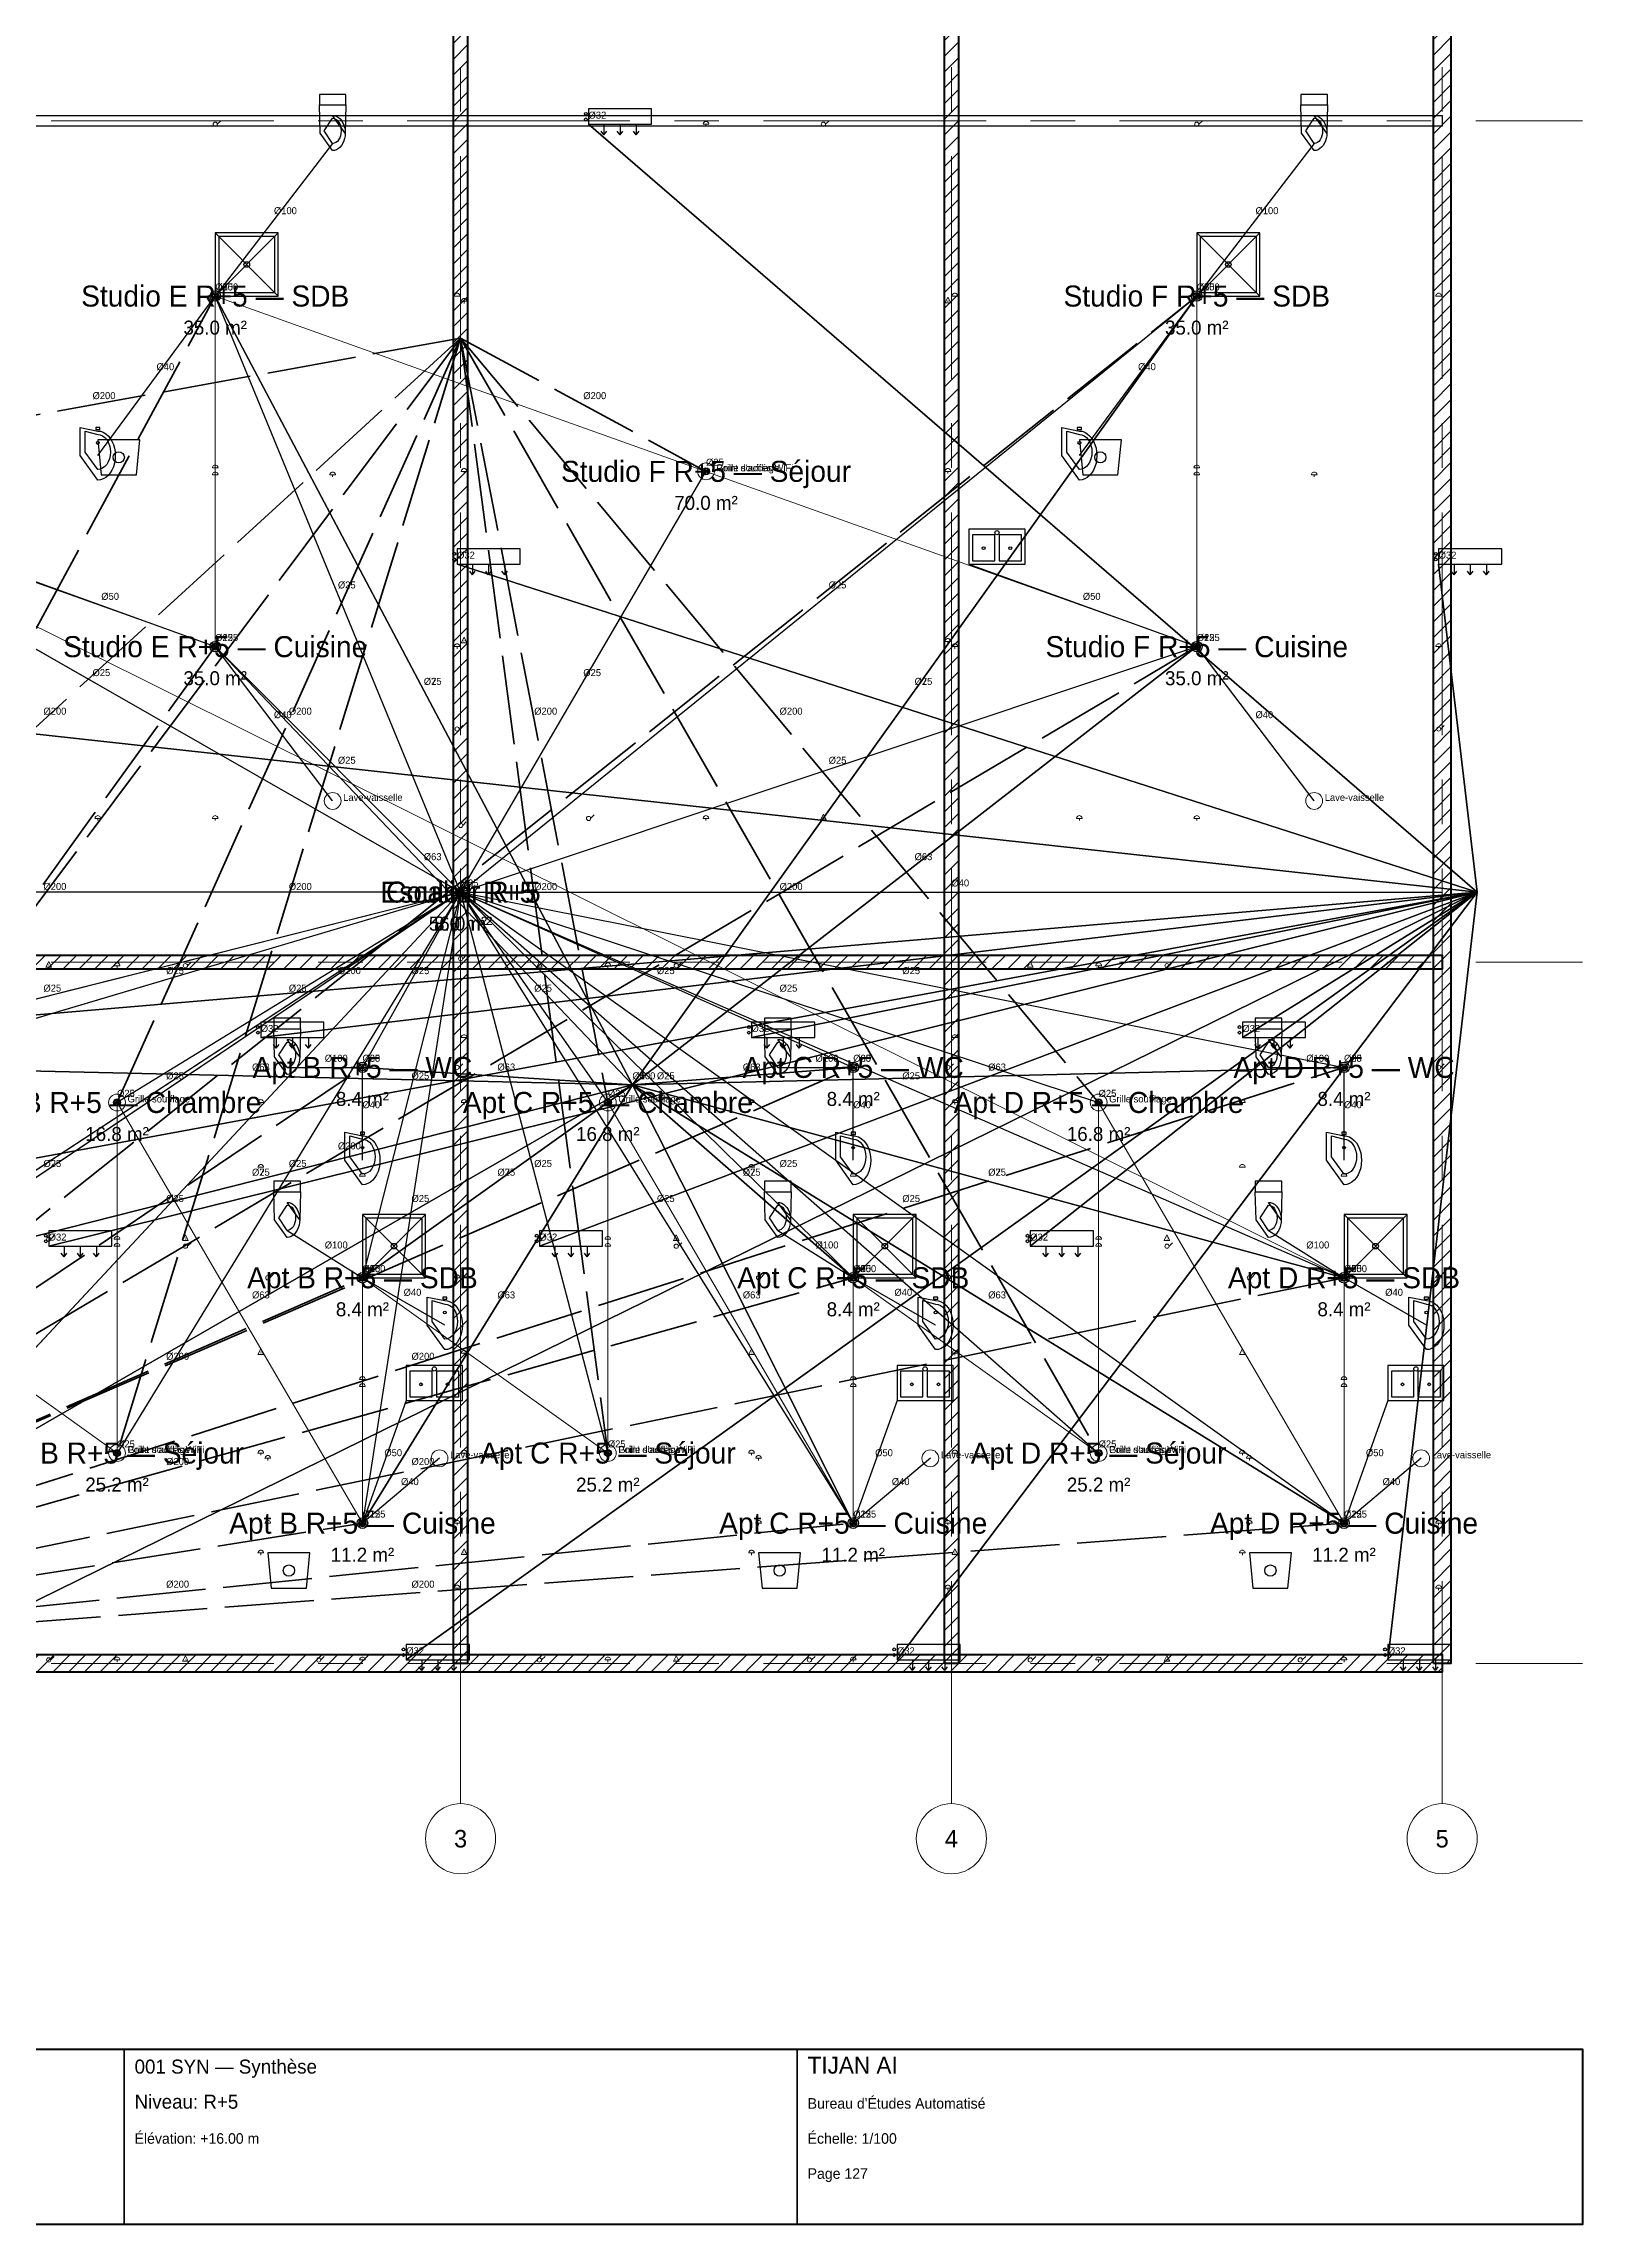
# Model space of a CAD drawing. Header units: metres. Extents: x -3 to 30, y -8 to 52.
# Drawn here: x 8.05 to 30, y -8 to 23.1 of the extents above; entities that cross this region are included whole.
import ezdxf
from ezdxf.enums import TextEntityAlignment as Align

# ---------------------------------------------------------------- set-up
doc = ezdxf.new("R2010")
doc.units = ezdxf.units.M
doc.linetypes.add('CENTER', pattern=[5.08, 3.175, -0.635, 0.635, -0.635])
doc.linetypes.add('DASHED', pattern=[1.524, 1.27, -0.254])
for name, color, linetype, lineweight in [('A-HATCH', 8, 'Continuous', 0), ('A-TEXT', 7, 'Continuous', 0), ('A-WALL', 7, 'Continuous', 50), ('A-WALL-INT', 8, 'Continuous', 25), ('E-LCCR', 4, 'Continuous', 13), ('E-LITE', 6, 'Continuous', 13), ('E-POWR', 6, 'Continuous', 18), ('F-DETECT', 1, 'Continuous', 13), ('F-SPKL', 1, 'Continuous', 25), ('G-CART', 7, 'Continuous', 35), ('M-DUCT', 2, 'DASHED', 18), ('M-EQUIP', 2, 'Continuous', 25), ('P-FIXT', 5, 'Continuous', 25), ('P-PIPE-EC', 1, 'Continuous', 18), ('P-PIPE-EF', 5, 'Continuous', 18), ('P-PIPE-EU', 3, 'Continuous', 18), ('S-GRID', 8, 'CENTER', 9)]:
    doc.layers.add(name, color=color, linetype=linetype, lineweight=lineweight)

# ---------------------------------------------------------------- blocks, each defined once
blk = doc.blocks.new('TJ_INTER')
at = {"layer": 'E-POWR'}
blk.add_line((0.03, 0), (0.08, 0.05), dxfattribs=at)
blk.add_circle((0, 0), 0.03, dxfattribs=at)
blk = doc.blocks.new('TJ_LUMINAIRE')
at = {"layer": 'E-LITE'}
for p, q in [((-0.035, -0.035), (0.035, 0.035)), ((-0.035, 0.035), (0.035, -0.035))]:
    blk.add_line(p, q, dxfattribs=at)
blk.add_circle((0, 0), 0.05, dxfattribs=at)
blk = doc.blocks.new('TJ_DF')
at = {"layer": 'F-DETECT'}
blk.add_circle((0, 0), 0.04, dxfattribs=at)
blk.add_text('DF', height=0.03, dxfattribs=at).set_placement((-0.02, -0.015))
blk = doc.blocks.new('TJ_SPK')
at = {"layer": 'F-SPKL'}
for p, q in [((-0.05, 0), (0.05, 0)), ((0, -0.05), (0, 0.05))]:
    blk.add_line(p, q, dxfattribs=at)
blk.add_circle((0, 0), 0.05, dxfattribs=at)
blk = doc.blocks.new('TJ_PRISE')
at = {"layer": 'E-POWR'}
for p, q in [((-0.04, 0), (0.04, 0)), ((0, 0), (0, -0.03))]:
    blk.add_line(p, q, dxfattribs=at)
blk.add_lwpolyline([(0.04, 0), (0.039, 0.01), (0.035, 0.02), (0.028, 0.028), (0.02, 0.035), (0.01, 0.039), (0, 0.04), (-0.01, 0.039), (-0.02, 0.035), (-0.028, 0.028), (-0.035, 0.02), (-0.039, 0.01), (-0.04, 0)], dxfattribs=at)
blk = doc.blocks.new('TJ_RJ45')
at = {"layer": 'E-LCCR'}
blk.add_lwpolyline([(0, 0.06), (-0.04, -0.02), (0.04, -0.02)], close=True, dxfattribs=at)
blk.add_text('D', height=0.03, dxfattribs=at).set_placement((-0.01, -0.01))
blk = doc.blocks.new('TJ_TV')
at = {"layer": 'E-LCCR'}
blk.add_lwpolyline([(0, 0.06), (-0.04, -0.02), (0.04, -0.02)], close=True, dxfattribs=at)
blk.add_text('TV', height=0.025, dxfattribs=at).set_placement((-0.015, -0.01))
blk = doc.blocks.new('TJ_SPLIT')
at = {"layer": 'M-EQUIP'}
for p, q in [((0.22, 0), (0.22, -0.15)), ((0.45, 0), (0.45, -0.15)), ((0.68, 0), (0.68, -0.15)), ((0.22, -0.15), (0.18, -0.1)), ((0.22, -0.15), (0.26, -0.1)), ((0.45, -0.15), (0.41, -0.1)), ((0.45, -0.15), (0.49, -0.1)), ((0.68, -0.15), (0.64, -0.1)), ((0.68, -0.15), (0.72, -0.1))]:
    blk.add_line(p, q, dxfattribs=at)
blk.add_lwpolyline([(0, 0), (0.9, 0), (0.9, 0.22), (0, 0.22)], close=True, dxfattribs=at)
for centre in [(-0.04, 0.15), (-0.04, 0.07)]:
    blk.add_circle(centre, 0.02, dxfattribs=at)
blk = doc.blocks.new('TJ_APPLIQUE')
at = {"layer": 'E-LITE'}
blk.add_line((-0.04, 0), (0.04, 0), dxfattribs=at)
blk.add_lwpolyline([(0.04, 0), (0.039, 0.01), (0.035, 0.02), (0.028, 0.028), (0.02, 0.035), (0.01, 0.039), (0, 0.04), (-0.01, 0.039), (-0.02, 0.035), (-0.028, 0.028), (-0.035, 0.02), (-0.039, 0.01), (-0.04, 0)], dxfattribs=at)
blk = doc.blocks.new('TJ_EVIER')
at = {"layer": 'P-FIXT'}
for points in [[(0, 0), (0.8, 0), (0.8, 0.5), (0, 0.5)], [(0.05, 0.05), (0.37, 0.05), (0.37, 0.42), (0.05, 0.42)], [(0.43, 0.05), (0.75, 0.05), (0.75, 0.42), (0.43, 0.42)]]:
    blk.add_lwpolyline(points, close=True, dxfattribs=at)
for centre, radius in [((0.4, 0.45), 0.03), ((0.21, 0.23), 0.02), ((0.59, 0.23), 0.02)]:
    blk.add_circle(centre, radius, dxfattribs=at)
blk = doc.blocks.new('TJ_HOTTE')
at = {"layer": 'M-EQUIP'}
blk.add_lwpolyline([(0.05, 0), (0.55, 0), (0.6, 0.5), (0, 0.5)], close=True, dxfattribs=at)
blk.add_circle((0.3, 0.25), 0.08, dxfattribs=at)
blk = doc.blocks.new('TJ_VMC')
at = {"layer": 'M-EQUIP'}
for p, q in [((-0.05, -0.05), (0.05, 0.05)), ((-0.05, 0.05), (0.05, -0.05))]:
    blk.add_line(p, q, dxfattribs=at)
blk.add_circle((0, 0), 0.075, dxfattribs=at)
blk = doc.blocks.new('TJ_DC')
at = {"layer": 'F-DETECT'}
blk.add_circle((0, 0), 0.04, dxfattribs=at)
blk.add_text('DC', height=0.03, dxfattribs=at).set_placement((-0.02, -0.015))
blk = doc.blocks.new('TJ_LAVABO')
at = {"layer": 'P-FIXT'}
for points in [[(-0.25, 0.4), (0, 0.35), (0.039, 0.346), (0.077, 0.333), (0.113, 0.312), (0.147, 0.283), (0.177, 0.247), (0.202, 0.206), (0.223, 0.159), (0.238, 0.108), (0.247, 0.055), (0.25, 0), (0.247, -0.055), (0.238, -0.108), (0.223, -0.159), (0.202, -0.206), (0.177, -0.247), (0.147, -0.283), (0.113, -0.312), (0.077, -0.333), (0.039, -0.346), (0, -0.35), (-0.25, 0), (-0.25, 0.4)], [(-0.18, 0.35), (0, 0.3), (0.035, 0.295), (0.069, 0.281), (0.1, 0.258), (0.127, 0.227), (0.15, 0.189), (0.166, 0.146), (0.177, 0.099), (0.18, 0.05), (0.177, 0.001), (0.166, -0.046), (0.15, -0.089), (0.127, -0.127), (0.1, -0.158), (0.069, -0.181), (0.035, -0.195), (0, -0.2), (-0.18, 0.05), (-0.18, 0.35)], [(-0.03, 0.37), (0.03, 0.37), (0.03, 0.4), (-0.03, 0.4)]]:
    blk.add_lwpolyline(points, close=True, dxfattribs=at)
blk.add_circle((0, 0.18), 0.02, dxfattribs=at)
blk = doc.blocks.new('TJ_DOUCHE')
at = {"layer": 'P-FIXT'}
for p, q in [((0, 0), (0.9, 0.9)), ((0.9, 0), (0, 0.9))]:
    blk.add_line(p, q, dxfattribs=at)
for points in [[(0, 0), (0.9, 0), (0.9, 0.9), (0, 0.9)], [(0.05, 0.05), (0.85, 0.05), (0.85, 0.85), (0.05, 0.85)]]:
    blk.add_lwpolyline(points, close=True, dxfattribs=at)
blk.add_circle((0.45, 0.45), 0.04, dxfattribs=at)
blk = doc.blocks.new('TJ_WC')
at = {"layer": 'P-FIXT'}
for points in [[(-0.19, 0.55), (0.19, 0.55), (0.19, 0.7), (-0.19, 0.7)], [(0, 0.4), (0.028, 0.397), (0.056, 0.388), (0.082, 0.373), (0.106, 0.352), (0.127, 0.327), (0.146, 0.297), (0.16, 0.263), (0.171, 0.227), (0.178, 0.189), (0.18, 0.15), (0.178, 0.111), (0.171, 0.073), (0.16, 0.037), (0.146, 0.003), (0.127, -0.027), (0.106, -0.052), (0.082, -0.073), (0.056, -0.088), (0.028, -0.097), (0, -0.1), (-0.18, 0.15), (-0.19, 0.55), (0.19, 0.55), (0.18, 0.15)], [(0, 0.36), (0.023, 0.357), (0.046, 0.346), (0.067, 0.33), (0.085, 0.307), (0.1, 0.28), (0.111, 0.249), (0.118, 0.215), (0.12, 0.18), (0.118, 0.145), (0.111, 0.111), (0.1, 0.08), (0.085, 0.053), (0.067, 0.03), (0.046, 0.014), (0.023, 0.003), (0, 0), (-0.12, 0.18)]]:
    blk.add_lwpolyline(points, close=True, dxfattribs=at)

msp = doc.modelspace()

# ---------------------------------------------------------------- hatches: boundary and pattern name
at = {"layer": 'A-HATCH'}
h = msp.add_hatch(dxfattribs=at)
h.set_pattern_fill('ANSI31', scale=0.05)
h.paths.add_polyline_path([(20.9, 0), (20.9, 50), (21.1, 50), (21.1, 0), (20.9, 0)])
h = msp.add_hatch(dxfattribs=at)
h.set_pattern_fill('ANSI31', scale=0.05)
h.paths.add_polyline_path([(27.875, 0), (27.875, 50), (28.125, 50), (28.125, 0), (27.875, 0)])
h = msp.add_hatch(dxfattribs=at)
h.set_pattern_fill('ANSI31', scale=0.05)
h.paths.add_polyline_path([(13.9, 0), (13.9, 46.5), (14.1, 46.5), (14.1, 0), (13.9, 0)])
h = msp.add_hatch(dxfattribs=at)
h.set_pattern_fill('ANSI31', scale=0.05)
h.paths.add_polyline_path([(0, 10.1), (28, 10.1), (28, 9.9), (0, 9.9), (0, 10.1)])
h = msp.add_hatch(dxfattribs=at)
h.set_pattern_fill('ANSI31', scale=0.05)
h.paths.add_polyline_path([(0, 0.125), (28, 0.125), (28, -0.125), (0, -0.125), (0, 0.125)])

# ---------------------------------------------------------------- linework, layer by layer
at = {"layer": 'A-TEXT'}
for centre in [(17.5, 17), (17.5, 17), (12.175, 12.3), (26.175, 12.3), (9.1, 8), (16.1, 8), (23.1, 8), (9.1, 3), (9.1, 3), (16.1, 3), (16.1, 3), (23.1, 3), (23.1, 3), (13.7, 2.925), (20.7, 2.925), (27.7, 2.925)]:
    msp.add_circle(centre, 0.12, dxfattribs=at)
at = {"layer": 'A-WALL'}
for points in [[(20.9, 0), (20.9, 50), (21.1, 50), (21.1, 0)], [(27.875, 0), (27.875, 50), (28.125, 50), (28.125, 0)], [(13.9, 0), (13.9, 46.5), (14.1, 46.5), (14.1, 0)], [(0, 10.1), (28, 10.1), (28, 9.9), (0, 9.9)], [(0, 0.125), (28, 0.125), (28, -0.125), (0, -0.125)]]:
    msp.add_lwpolyline(points, close=True, dxfattribs=at)
at = {"layer": 'A-WALL-INT'}
msp.add_lwpolyline([(0, 22.075), (28, 22.075), (28, 21.925), (0, 21.925)], close=True, dxfattribs=at)
at = {"layer": 'E-LCCR', "color": 4, "lineweight": 13}
for q in [(10.5, 19.5), (24.5, 19.5), (3.5, 17), (17.5, 17), (10.5, 14.5), (24.5, 14.5), (2.1, 3), (2.1, 8), (5.6, 2), (5.6, 5.5), (9.1, 3), (9.1, 8), (12.6, 2), (12.6, 5.5), (14, 11), (16.1, 3), (16.1, 8), (19.6, 2), (19.6, 5.5), (23.1, 3), (23.1, 8), (26.6, 2), (26.6, 5.5)]:
    msp.add_line((14, 11), q, dxfattribs=at)
at = {"layer": 'E-POWR', "color": 6, "lineweight": 18}
for q in [(10.5, 19.5), (24.5, 19.5), (3.5, 17), (17.5, 17), (10.5, 14.5), (24.5, 14.5), (2.1, 3), (2.1, 8), (5.6, 2), (5.6, 5.5), (5.6, 8.5), (9.1, 3), (9.1, 8), (12.6, 2), (12.6, 5.5), (12.6, 8.5), (14, 11), (16.1, 3), (16.1, 8), (19.6, 2), (19.6, 5.5), (19.6, 8.5), (23.1, 3), (23.1, 8), (26.6, 2), (26.6, 5.5), (26.6, 8.5)]:
    msp.add_line((14, 11), q, dxfattribs=at)
at = {"layer": 'F-DETECT', "color": 1, "lineweight": 13}
for p, q in [((10.5, 14.5), (10.5, 19.5)), ((10.5, 19.5), (17.5, 17)), ((24.5, 14.5), (24.5, 19.5)), ((26.6, 5.5), (3.5, 17)), ((3.5, 17), (10.5, 14.5)), ((17.5, 17), (24.5, 14.5)), ((14, 11), (2.1, 3)), ((14, 11), (14, 11)), ((9.1, 3), (9.1, 8)), ((9.1, 8), (12.6, 2)), ((16.1, 3), (16.1, 8)), ((16.1, 8), (19.6, 2)), ((23.1, 3), (23.1, 8)), ((23.1, 8), (26.6, 2)), ((5.6, 5.5), (9.1, 3)), ((12.6, 2), (12.6, 5.5)), ((12.6, 5.5), (16.1, 3)), ((19.6, 2), (19.6, 5.5)), ((19.6, 5.5), (23.1, 3)), ((26.6, 2), (26.6, 5.5))]:
    msp.add_line(p, q, dxfattribs=at)
at = {"layer": 'F-SPKL', "color": 1, "lineweight": 25}
for p, q in [((14, 11), (10.5, 19.5)), ((10.5, 19.5), (10.5, 19.5)), ((14, 11), (24.5, 19.5)), ((24.5, 19.5), (24.5, 19.5)), ((14, 11), (3.5, 17)), ((14, 11), (17.5, 17)), ((17.5, 17), (17.5, 17)), ((17.5, 17), (17.5, 17)), ((14, 11), (10.5, 14.5)), ((10.5, 14.5), (10.5, 14.5)), ((14, 11), (24.5, 14.5)), ((24.5, 14.5), (24.5, 14.5)), ((14, 11), (0, 11)), ((14, 11), (2.1, 3)), ((14, 11), (2.1, 8)), ((14, 11), (5.6, 2)), ((14, 11), (5.6, 5.5)), ((14, 11), (5.6, 8.5)), ((14, 11), (9.1, 3)), ((14, 11), (9.1, 8)), ((14, 11), (12.6, 2)), ((14, 11), (12.6, 5.5)), ((14, 11), (12.6, 8.5)), ((14, 11), (14, 11)), ((14, 11), (28, 11)), ((14, 11), (14, 11)), ((14, 11), (14, 11)), ((14, 11), (16.1, 3)), ((14, 11), (16.1, 8)), ((14, 11), (19.6, 2)), ((14, 11), (19.6, 5.5)), ((14, 11), (19.6, 8.5)), ((14, 11), (23.1, 3)), ((14, 11), (23.1, 8)), ((14, 11), (26.6, 2)), ((14, 11), (26.6, 5.5)), ((14, 11), (26.6, 8.5)), ((12.6, 8.5), (12.6, 8.5)), ((19.6, 8.5), (19.6, 8.5)), ((26.6, 8.5), (26.6, 8.5)), ((9.1, 8), (9.1, 8)), ((16.1, 8), (16.1, 8)), ((23.1, 8), (23.1, 8)), ((12.6, 5.5), (12.6, 5.5)), ((19.6, 5.5), (19.6, 5.5)), ((26.6, 5.5), (26.6, 5.5)), ((9.1, 3), (9.1, 3)), ((9.1, 3), (9.1, 3)), ((16.1, 3), (16.1, 3)), ((16.1, 3), (16.1, 3)), ((23.1, 3), (23.1, 3)), ((23.1, 3), (23.1, 3)), ((12.6, 2), (12.6, 2)), ((19.6, 2), (19.6, 2)), ((26.6, 2), (26.6, 2))]:
    msp.add_line(p, q, dxfattribs=at)
at = {"layer": 'G-CART'}
for p, q in [((9.2, -5.5), (9.2, -8)), ((18.8, -5.5), (18.8, -8))]:
    msp.add_line(p, q, dxfattribs=at)
at = {"layer": 'G-CART', "lineweight": 50}
msp.add_lwpolyline([(-2, -5.5), (30, -5.5), (30, -8), (-2, -8)], close=True, dxfattribs=at)
at = {"layer": 'M-DUCT', "color": 140, "lineweight": 35}
for p, q in [((0, 0), (10.5, 19.5)), ((0, 0), (24.5, 19.5)), ((10.5, 19.5), (10.5, 19.5)), ((24.5, 19.5), (24.5, 19.5)), ((0, 0), (10.5, 14.5)), ((0, 0), (24.5, 14.5)), ((10.5, 14.5), (10.5, 14.5)), ((24.5, 14.5), (24.5, 14.5)), ((0, 0), (12.6, 8.5)), ((0, 0), (19.6, 8.5)), ((0, 0), (26.6, 8.5)), ((12.6, 8.5), (12.6, 8.5)), ((19.6, 8.5), (19.6, 8.5)), ((26.6, 8.5), (26.6, 8.5)), ((0, 0), (12.6, 5.5)), ((0, 0), (19.6, 5.5)), ((0, 0), (26.6, 5.5)), ((12.6, 5.5), (12.6, 5.5)), ((19.6, 5.5), (19.6, 5.5)), ((26.6, 5.5), (26.6, 5.5)), ((0, 0), (12.6, 2)), ((0, 0), (19.6, 2)), ((0, 0), (26.6, 2)), ((12.6, 2), (12.6, 2)), ((19.6, 2), (19.6, 2)), ((26.6, 2), (26.6, 2))]:
    msp.add_line(p, q, dxfattribs=at)
at = {"layer": 'M-DUCT', "color": 30, "lineweight": 35}
for q in [(2.1, 3), (2.1, 8), (3.5, 17), (9.1, 3), (9.1, 8), (16.1, 3), (16.1, 8), (23.1, 3), (23.1, 8), (17.5, 17)]:
    msp.add_line((14, 18.9), q, dxfattribs=at)
at = {"layer": 'M-EQUIP', "color": 2, "lineweight": 25}
for p, q in [((28.5, 11), (15.825, 21.95)), ((15.825, 21.95), (28.5, 11)), ((28.5, 11), (13.95, 15.675)), ((13.95, 15.675), (28.5, 11)), ((28.5, 11), (27.95, 15.675)), ((27.95, 15.675), (28.5, 11)), ((28.5, 11), (6.95, 13.3625)), ((6.95, 13.3625), (28.5, 11)), ((28.5, 11), (1.125, 5.95)), ((1.125, 5.95), (28.5, 11)), ((28.5, 11), (4.15, 8.925)), ((4.15, 8.925), (28.5, 11)), ((28.5, 11), (6.225, 0.05)), ((6.225, 0.05), (28.5, 11)), ((28.5, 11), (8.125, 5.95)), ((8.125, 5.95), (28.5, 11)), ((28.5, 11), (11.15, 8.925)), ((11.15, 8.925), (28.5, 11)), ((28.5, 11), (13.225, 0.05)), ((13.225, 0.05), (28.5, 11)), ((28.5, 11), (15.125, 5.95)), ((15.125, 5.95), (28.5, 11)), ((28.5, 11), (18.15, 8.925)), ((18.15, 8.925), (28.5, 11)), ((28.5, 11), (20.225, 0.05)), ((20.225, 0.05), (28.5, 11)), ((28.5, 11), (22.125, 5.95)), ((22.125, 5.95), (28.5, 11)), ((28.5, 11), (25.15, 8.925)), ((25.15, 8.925), (28.5, 11)), ((28.5, 11), (27.225, 0.05)), ((27.225, 0.05), (28.5, 11))]:
    msp.add_line(p, q, dxfattribs=at)
at = {"layer": 'M-EQUIP', "color": 4, "lineweight": 25}
for p, q in [((15.825, 21.95), (15.825, 21.95)), ((13.95, 15.675), (13.95, 15.675)), ((27.95, 15.675), (27.95, 15.675)), ((11.15, 8.925), (11.15, 8.925)), ((18.15, 8.925), (18.15, 8.925)), ((25.15, 8.925), (25.15, 8.925)), ((8.125, 5.95), (8.125, 5.95)), ((15.125, 5.95), (15.125, 5.95)), ((22.125, 5.95), (22.125, 5.95)), ((13.225, 0.05), (13.225, 0.05)), ((20.225, 0.05), (20.225, 0.05)), ((27.225, 0.05), (27.225, 0.05))]:
    msp.add_line(p, q, dxfattribs=at)
at = {"layer": 'P-PIPE-EC', "color": 1, "lineweight": 25}
for p, q in [((16.45, 8.25), (10.5, 19.5)), ((10.5, 19.5), (10.5, 19.5)), ((16.45, 8.25), (24.5, 19.5)), ((24.5, 19.5), (24.5, 19.5)), ((8.825, 17.225), (8.825, 17.225)), ((22.825, 17.225), (22.825, 17.225)), ((21.25, 15.675), (21.25, 15.675)), ((16.45, 8.25), (10.5, 14.5)), ((16.45, 8.25), (24.5, 14.5)), ((16.45, 8.25), (5.6, 8.5)), ((16.45, 8.25), (12.6, 8.5)), ((16.45, 8.25), (19.6, 8.5)), ((16.45, 8.25), (26.6, 8.5)), ((16.45, 8.25), (5.6, 2)), ((16.45, 8.25), (5.6, 5.5)), ((16.45, 8.25), (12.6, 2)), ((16.45, 8.25), (12.6, 5.5)), ((16.45, 8.25), (16.45, 8.25)), ((16.45, 8.25), (19.6, 2)), ((16.45, 8.25), (19.6, 5.5)), ((16.45, 8.25), (26.6, 2)), ((16.45, 8.25), (26.6, 5.5)), ((12.6, 7.175), (12.6, 7.175)), ((19.6, 7.175), (19.6, 7.175)), ((26.6, 7.175), (26.6, 7.175)), ((12.6, 5.5), (12.6, 5.5)), ((19.6, 5.5), (19.6, 5.5)), ((26.6, 5.5), (26.6, 5.5)), ((13.775, 4.825), (13.775, 4.825)), ((20.775, 4.825), (20.775, 4.825)), ((27.775, 4.825), (27.775, 4.825)), ((13.225, 3.75), (13.225, 3.75)), ((20.225, 3.75), (20.225, 3.75)), ((27.225, 3.75), (27.225, 3.75))]:
    msp.add_line(p, q, dxfattribs=at)
at = {"layer": 'P-PIPE-EF', "color": 5, "lineweight": 25}
for p, q in [((12.175, 21.675), (12.175, 21.675)), ((26.175, 21.675), (26.175, 21.675)), ((16.45, 8.25), (10.5, 19.5)), ((10.5, 19.5), (10.5, 19.5)), ((16.45, 8.25), (24.5, 19.5)), ((24.5, 19.5), (24.5, 19.5)), ((8.825, 17.225), (8.825, 17.225)), ((22.825, 17.225), (22.825, 17.225)), ((21.25, 15.675), (21.25, 15.675)), ((16.45, 8.25), (10.5, 14.5)), ((16.45, 8.25), (24.5, 14.5)), ((12.175, 12.3), (12.175, 12.3)), ((26.175, 12.3), (26.175, 12.3)), ((16.45, 8.25), (5.6, 8.5)), ((11.525, 8.5), (11.525, 8.5)), ((16.45, 8.25), (12.6, 8.5)), ((16.45, 8.25), (19.6, 8.5)), ((16.45, 8.25), (26.6, 8.5)), ((18.525, 8.5), (18.525, 8.5)), ((25.525, 8.5), (25.525, 8.5)), ((16.45, 8.25), (5.6, 2)), ((16.45, 8.25), (5.6, 5.5)), ((16.45, 8.25), (12.6, 2)), ((16.45, 8.25), (12.6, 5.5)), ((16.45, 8.25), (16.45, 8.25)), ((16.45, 8.25), (19.6, 2)), ((16.45, 8.25), (19.6, 5.5)), ((16.45, 8.25), (26.6, 2)), ((16.45, 8.25), (26.6, 5.5)), ((12.6, 7.175), (12.6, 7.175)), ((19.6, 7.175), (19.6, 7.175)), ((26.6, 7.175), (26.6, 7.175)), ((11.525, 6.175), (11.525, 6.175)), ((18.525, 6.175), (18.525, 6.175)), ((25.525, 6.175), (25.525, 6.175)), ((12.6, 5.5), (12.6, 5.5)), ((19.6, 5.5), (19.6, 5.5)), ((26.6, 5.5), (26.6, 5.5)), ((13.775, 4.825), (13.775, 4.825)), ((20.775, 4.825), (20.775, 4.825)), ((27.775, 4.825), (27.775, 4.825)), ((13.225, 3.75), (13.225, 3.75)), ((20.225, 3.75), (20.225, 3.75)), ((27.225, 3.75), (27.225, 3.75)), ((13.7, 2.925), (13.7, 2.925)), ((20.7, 2.925), (20.7, 2.925)), ((27.7, 2.925), (27.7, 2.925))]:
    msp.add_line(p, q, dxfattribs=at)
at = {"layer": 'P-PIPE-EU', "color": 3, "lineweight": 25}
for p, q in [((12.175, 21.675), (10.5, 19.5)), ((26.175, 21.675), (24.5, 19.5)), ((8.825, 17.225), (10.5, 19.5)), ((10.5, 19.5), (16.45, 8.25)), ((10.5, 19.5), (10.5, 19.5)), ((24.5, 19.5), (16.45, 8.25)), ((22.825, 17.225), (24.5, 19.5)), ((24.5, 19.5), (24.5, 19.5)), ((7.25, 15.675), (10.5, 14.5)), ((21.25, 15.675), (24.5, 14.5)), ((10.5, 14.5), (16.45, 8.25)), ((12.175, 12.3), (10.5, 14.5)), ((24.5, 14.5), (16.45, 8.25)), ((26.175, 12.3), (24.5, 14.5)), ((5.6, 8.5), (16.45, 8.25)), ((11.525, 8.5), (12.6, 8.5)), ((12.6, 8.5), (16.45, 8.25)), ((12.6, 7.175), (12.6, 8.5)), ((19.6, 8.5), (16.45, 8.25)), ((26.6, 8.5), (16.45, 8.25)), ((18.525, 8.5), (19.6, 8.5)), ((19.6, 7.175), (19.6, 8.5)), ((25.525, 8.5), (26.6, 8.5)), ((26.6, 7.175), (26.6, 8.5)), ((5.6, 2), (16.45, 8.25)), ((5.6, 5.5), (16.45, 8.25)), ((12.6, 2), (16.45, 8.25)), ((12.6, 5.5), (16.45, 8.25)), ((16.45, 8.25), (16.45, 8.25)), ((19.6, 2), (16.45, 8.25)), ((19.6, 5.5), (16.45, 8.25)), ((26.6, 2), (16.45, 8.25)), ((26.6, 5.5), (16.45, 8.25)), ((11.525, 6.175), (12.6, 5.5)), ((18.525, 6.175), (19.6, 5.5)), ((25.525, 6.175), (26.6, 5.5)), ((13.775, 4.825), (12.6, 5.5)), ((12.6, 5.5), (12.6, 5.5)), ((20.775, 4.825), (19.6, 5.5)), ((19.6, 5.5), (19.6, 5.5)), ((27.775, 4.825), (26.6, 5.5)), ((26.6, 5.5), (26.6, 5.5)), ((13.225, 3.75), (12.6, 2)), ((20.225, 3.75), (19.6, 2)), ((27.225, 3.75), (26.6, 2)), ((13.7, 2.925), (12.6, 2)), ((20.7, 2.925), (19.6, 2)), ((27.7, 2.925), (26.6, 2))]:
    msp.add_line(p, q, dxfattribs=at)
at = {"layer": 'S-GRID', "linetype": 'CENTER'}
for p, q in [((14, -2), (14, 52)), ((21, -2), (21, 52)), ((28, -2), (28, 52)), ((-2, 22), (30, 22)), ((-2, 10), (30, 10)), ((-2, 0), (30, 0))]:
    msp.add_line(p, q, dxfattribs=at)
at = {"layer": 'S-GRID'}
for centre in [(14, -2.5), (21, -2.5), (28, -2.5)]:
    msp.add_circle(centre, 0.5, dxfattribs=at)

# ---------------------------------------------------------------- block references
at = {"layer": 'E-LCCR'}
for name, p in [('TJ_RJ45', (20.95, 19.425)), ('TJ_RJ45', (14.05, 14.575)), ('TJ_TV', (19.175, 12.05)), ('TJ_TV', (8.125, 9.95)), ('TJ_TV', (15.125, 9.95)), ('TJ_TV', (22.125, 9.95)), ('TJ_RJ45', (10.075, 6.05)), ('TJ_RJ45', (17.075, 6.05)), ('TJ_RJ45', (24.075, 6.05)), ('TJ_RJ45', (11.15, 4.425)), ('TJ_RJ45', (18.15, 4.425)), ('TJ_RJ45', (25.15, 4.425)), ('TJ_RJ45', (14.05, 1.575)), ('TJ_RJ45', (21.05, 1.575)), ('TJ_TV', (10.075, 0.05)), ('TJ_TV', (17.075, 0.05)), ('TJ_TV', (24.075, 0.05))]:
    msp.add_blockref(name, p, dxfattribs=at)
at = {"layer": 'E-LITE'}
for name, p in [('TJ_LUMINAIRE', (10.5, 19.5)), ('TJ_APPLIQUE', (13.95, 19.5)), ('TJ_APPLIQUE', (21.05, 19.5)), ('TJ_LUMINAIRE', (24.5, 19.5)), ('TJ_APPLIQUE', (27.95, 19.5)), ('TJ_LUMINAIRE', (17.5, 17)), ('TJ_LUMINAIRE', (17.5, 17)), ('TJ_LUMINAIRE', (10.5, 14.5)), ('TJ_LUMINAIRE', (24.5, 14.5)), ('TJ_LUMINAIRE', (14, 11)), ('TJ_APPLIQUE', (14.05, 8.925)), ('TJ_APPLIQUE', (21.05, 8.925)), ('TJ_LUMINAIRE', (12.6, 8.5)), ('TJ_LUMINAIRE', (19.6, 8.5)), ('TJ_LUMINAIRE', (26.6, 8.5)), ('TJ_LUMINAIRE', (9.1, 8)), ('TJ_LUMINAIRE', (16.1, 8)), ('TJ_LUMINAIRE', (23.1, 8)), ('TJ_APPLIQUE', (11.15, 7.075)), ('TJ_APPLIQUE', (12.6, 6.95)), ('TJ_APPLIQUE', (18.15, 7.075)), ('TJ_APPLIQUE', (19.6, 6.95)), ('TJ_APPLIQUE', (25.15, 7.075)), ('TJ_APPLIQUE', (26.6, 6.95)), ('TJ_LUMINAIRE', (12.6, 5.5)), ('TJ_LUMINAIRE', (19.6, 5.5)), ('TJ_LUMINAIRE', (26.6, 5.5)), ('TJ_APPLIQUE', (12.6, 4.05)), ('TJ_APPLIQUE', (19.6, 4.05)), ('TJ_APPLIQUE', (26.6, 4.05)), ('TJ_LUMINAIRE', (9.1, 3)), ('TJ_LUMINAIRE', (9.1, 3)), ('TJ_LUMINAIRE', (16.1, 3)), ('TJ_LUMINAIRE', (16.1, 3)), ('TJ_LUMINAIRE', (23.1, 3)), ('TJ_LUMINAIRE', (23.1, 3)), ('TJ_LUMINAIRE', (12.6, 2)), ('TJ_LUMINAIRE', (19.6, 2)), ('TJ_LUMINAIRE', (26.6, 2))]:
    msp.add_blockref(name, p, dxfattribs=at)
at = {"layer": 'E-POWR'}
for name, p in [('TJ_INTER', (10.5, 21.95)), ('TJ_PRISE', (17.5, 21.95)), ('TJ_INTER', (19.175, 21.95)), ('TJ_INTER', (24.5, 21.95)), ('TJ_PRISE', (14.05, 19.425)), ('TJ_PRISE', (10.5, 17.05)), ('TJ_PRISE', (10.5, 16.95)), ('TJ_PRISE', (12.175, 16.95)), ('TJ_PRISE', (14.05, 17)), ('TJ_PRISE', (20.95, 17)), ('TJ_PRISE', (24.5, 17.05)), ('TJ_PRISE', (24.5, 16.95)), ('TJ_PRISE', (26.175, 16.95)), ('TJ_PRISE', (13.95, 14.5)), ('TJ_PRISE', (20.95, 14.575)), ('TJ_PRISE', (21.05, 14.5)), ('TJ_PRISE', (27.95, 14.5)), ('TJ_INTER', (13.95, 13.325)), ('TJ_INTER', (27.95, 13.325)), ('TJ_PRISE', (8.825, 12.05)), ('TJ_PRISE', (10.5, 12.05)), ('TJ_INTER', (14, 11.95)), ('TJ_INTER', (15.825, 12.05)), ('TJ_PRISE', (17.5, 12.05)), ('TJ_PRISE', (22.825, 12.05)), ('TJ_PRISE', (24.5, 12.05)), ('TJ_PRISE', (9.1, 9.95)), ('TJ_INTER', (10.075, 9.95)), ('TJ_INTER', (14, 10.05)), ('TJ_PRISE', (16.1, 9.95)), ('TJ_INTER', (17.075, 9.95)), ('TJ_PRISE', (23.1, 9.95)), ('TJ_INTER', (24.075, 9.95)), ('TJ_INTER', (13.95, 8.5)), ('TJ_INTER', (20.95, 8.5)), ('TJ_INTER', (27.95, 8.5)), ('TJ_PRISE', (11.15, 8)), ('TJ_PRISE', (14.05, 8)), ('TJ_PRISE', (18.15, 8)), ('TJ_PRISE', (21.05, 8)), ('TJ_PRISE', (25.15, 8)), ('TJ_INTER', (8.125, 6.05)), ('TJ_PRISE', (9.1, 6.05)), ('TJ_PRISE', (9.1, 5.95)), ('TJ_INTER', (10.075, 5.95)), ('TJ_INTER', (15.125, 6.05)), ('TJ_PRISE', (16.1, 6.05)), ('TJ_PRISE', (16.1, 5.95)), ('TJ_INTER', (17.075, 5.95)), ('TJ_INTER', (22.125, 6.05)), ('TJ_PRISE', (23.1, 6.05)), ('TJ_PRISE', (23.1, 5.95)), ('TJ_INTER', (24.075, 5.95)), ('TJ_INTER', (11.25, 5.5)), ('TJ_PRISE', (13.95, 5.5)), ('TJ_INTER', (18.25, 5.5)), ('TJ_PRISE', (20.95, 5.5)), ('TJ_INTER', (25.25, 5.5)), ('TJ_PRISE', (27.95, 5.5)), ('TJ_PRISE', (14.05, 4.425)), ('TJ_PRISE', (21.05, 4.425)), ('TJ_PRISE', (12.6, 3.95)), ('TJ_PRISE', (19.6, 3.95)), ('TJ_PRISE', (26.6, 3.95)), ('TJ_PRISE', (11.15, 3)), ('TJ_PRISE', (11.25, 2.925)), ('TJ_PRISE', (14.05, 3)), ('TJ_PRISE', (18.15, 3)), ('TJ_PRISE', (18.25, 2.925)), ('TJ_PRISE', (21.05, 3)), ('TJ_PRISE', (25.15, 3)), ('TJ_PRISE', (25.25, 2.925)), ('TJ_PRISE', (11.25, 2)), ('TJ_PRISE', (13.95, 2)), ('TJ_PRISE', (18.25, 2)), ('TJ_PRISE', (20.95, 2)), ('TJ_PRISE', (25.25, 2)), ('TJ_PRISE', (27.95, 2)), ('TJ_PRISE', (11.15, 1.575)), ('TJ_PRISE', (18.15, 1.575)), ('TJ_PRISE', (25.15, 1.575)), ('TJ_PRISE', (13.95, 1.075)), ('TJ_PRISE', (20.95, 1.075)), ('TJ_PRISE', (27.95, 1.075)), ('TJ_INTER', (8.125, 0.05)), ('TJ_PRISE', (9.1, 0.05)), ('TJ_INTER', (11.975, 0.05)), ('TJ_PRISE', (12.6, 0.05)), ('TJ_INTER', (15.125, 0.05)), ('TJ_PRISE', (16.1, 0.05)), ('TJ_INTER', (18.975, 0.05)), ('TJ_PRISE', (19.6, 0.05)), ('TJ_INTER', (22.125, 0.05)), ('TJ_PRISE', (23.1, 0.05)), ('TJ_INTER', (25.975, 0.05)), ('TJ_PRISE', (26.6, 0.05))]:
    msp.add_blockref(name, p, dxfattribs=at)
at = {"layer": 'F-DETECT'}
for name, p in [('TJ_DF', (10.5, 19.5)), ('TJ_DF', (24.5, 19.5)), ('TJ_DF', (17.5, 17)), ('TJ_DC', (10.5, 14.5)), ('TJ_DC', (24.5, 14.5)), ('TJ_DF', (14, 11)), ('TJ_DF', (9.1, 8)), ('TJ_DF', (16.1, 8)), ('TJ_DF', (23.1, 8)), ('TJ_DF', (12.6, 5.5)), ('TJ_DF', (19.6, 5.5)), ('TJ_DF', (26.6, 5.5)), ('TJ_DF', (9.1, 3)), ('TJ_DF', (16.1, 3)), ('TJ_DF', (23.1, 3)), ('TJ_DC', (12.6, 2)), ('TJ_DC', (19.6, 2)), ('TJ_DC', (26.6, 2))]:
    msp.add_blockref(name, p, dxfattribs=at)
at = {"layer": 'F-SPKL'}
for p in [(10.5, 19.5), (24.5, 19.5), (17.5, 17), (17.5, 17), (10.5, 14.5), (24.5, 14.5), (14, 11), (12.6, 8.5), (19.6, 8.5), (26.6, 8.5), (9.1, 8), (16.1, 8), (23.1, 8), (12.6, 5.5), (19.6, 5.5), (26.6, 5.5), (9.1, 3), (9.1, 3), (16.1, 3), (16.1, 3), (23.1, 3), (23.1, 3), (12.6, 2), (19.6, 2), (26.6, 2)]:
    msp.add_blockref('TJ_SPK', p, dxfattribs=at)
at = {"layer": 'M-EQUIP'}
for name, p in [('TJ_SPLIT', (15.825, 21.95)), ('TJ_VMC', (10.5, 19.5)), ('TJ_VMC', (24.5, 19.5)), ('TJ_HOTTE', (8.825, 16.95)), ('TJ_HOTTE', (22.825, 16.95)), ('TJ_SPLIT', (13.95, 15.675)), ('TJ_SPLIT', (27.95, 15.675)), ('TJ_VMC', (10.5, 14.5)), ('TJ_VMC', (24.5, 14.5)), ('TJ_SPLIT', (11.15, 8.925)), ('TJ_SPLIT', (18.15, 8.925)), ('TJ_SPLIT', (25.15, 8.925)), ('TJ_VMC', (12.6, 8.5)), ('TJ_VMC', (19.6, 8.5)), ('TJ_VMC', (26.6, 8.5)), ('TJ_SPLIT', (8.125, 5.95)), ('TJ_SPLIT', (15.125, 5.95)), ('TJ_SPLIT', (22.125, 5.95)), ('TJ_VMC', (12.6, 5.5)), ('TJ_VMC', (19.6, 5.5)), ('TJ_VMC', (26.6, 5.5)), ('TJ_VMC', (12.6, 2)), ('TJ_VMC', (19.6, 2)), ('TJ_VMC', (26.6, 2)), ('TJ_HOTTE', (11.25, 1.075)), ('TJ_HOTTE', (18.25, 1.075)), ('TJ_HOTTE', (25.25, 1.075)), ('TJ_SPLIT', (13.225, 0.05)), ('TJ_SPLIT', (20.225, 0.05)), ('TJ_SPLIT', (27.225, 0.05))]:
    msp.add_blockref(name, p, dxfattribs=at)
at = {"layer": 'P-FIXT'}
for name, p in [('TJ_WC', (12.175, 21.675)), ('TJ_WC', (26.175, 21.675)), ('TJ_DOUCHE', (10.5, 19.5)), ('TJ_DOUCHE', (24.5, 19.5)), ('TJ_LAVABO', (8.825, 17.225)), ('TJ_LAVABO', (22.825, 17.225)), ('TJ_EVIER', (21.25, 15.675)), ('TJ_WC', (11.525, 8.5)), ('TJ_WC', (18.525, 8.5)), ('TJ_WC', (25.525, 8.5)), ('TJ_LAVABO', (12.6, 7.175)), ('TJ_LAVABO', (19.6, 7.175)), ('TJ_LAVABO', (26.6, 7.175)), ('TJ_WC', (11.525, 6.175)), ('TJ_WC', (18.525, 6.175)), ('TJ_WC', (25.525, 6.175)), ('TJ_DOUCHE', (12.6, 5.5)), ('TJ_DOUCHE', (19.6, 5.5)), ('TJ_DOUCHE', (26.6, 5.5)), ('TJ_LAVABO', (13.775, 4.825)), ('TJ_LAVABO', (20.775, 4.825)), ('TJ_LAVABO', (27.775, 4.825)), ('TJ_EVIER', (13.225, 3.75)), ('TJ_EVIER', (20.225, 3.75)), ('TJ_EVIER', (27.225, 3.75))]:
    msp.add_blockref(name, p, dxfattribs=at)

# ---------------------------------------------------------------- texts
at = {"layer": 'A-TEXT'}
for s, height, p in [('Studio E R+5 — SDB', 0.3, (10.5, 19.5)), ('Studio F R+5 — SDB', 0.3, (24.5, 19.5)), ('35.0 m²', 0.2, (10.5, 19.05)), ('35.0 m²', 0.2, (24.5, 19.05)), ('Studio F R+5 — Séjour', 0.3, (17.5, 17)), ('70.0 m²', 0.2, (17.5, 16.55)), ('Studio E R+5 — Cuisine', 0.3, (10.5, 14.5)), ('Studio F R+5 — Cuisine', 0.3, (24.5, 14.5)), ('35.0 m²', 0.2, (10.5, 14.05)), ('35.0 m²', 0.2, (24.5, 14.05)), ('Escalier R+5', 0.3, (14, 11)), ('Couloir R+5', 0.3, (14, 11)), ('56.0 m²', 0.2, (14, 10.55)), ('8.0 m²', 0.2, (14, 10.55)), ('Apt B R+5 — WC', 0.3, (12.6, 8.5)), ('Apt C R+5 — WC', 0.3, (19.6, 8.5)), ('Apt D R+5 — WC', 0.3, (26.6, 8.5)), ('Apt B R+5 — Chambre', 0.3, (9.1, 8)), ('8.4 m²', 0.2, (12.6, 8.05)), ('Apt C R+5 — Chambre', 0.3, (16.1, 8)), ('8.4 m²', 0.2, (19.6, 8.05)), ('Apt D R+5 — Chambre', 0.3, (23.1, 8)), ('8.4 m²', 0.2, (26.6, 8.05)), ('16.8 m²', 0.2, (9.1, 7.55)), ('16.8 m²', 0.2, (16.1, 7.55)), ('16.8 m²', 0.2, (23.1, 7.55)), ('Apt B R+5 — SDB', 0.3, (12.6, 5.5)), ('Apt C R+5 — SDB', 0.3, (19.6, 5.5)), ('Apt D R+5 — SDB', 0.3, (26.6, 5.5)), ('8.4 m²', 0.2, (12.6, 5.05)), ('8.4 m²', 0.2, (19.6, 5.05)), ('8.4 m²', 0.2, (26.6, 5.05)), ('Apt B R+5 — Séjour', 0.3, (9.1, 3)), ('Apt C R+5 — Séjour', 0.3, (16.1, 3)), ('Apt D R+5 — Séjour', 0.3, (23.1, 3)), ('25.2 m²', 0.2, (9.1, 2.55)), ('25.2 m²', 0.2, (16.1, 2.55)), ('25.2 m²', 0.2, (23.1, 2.55)), ('Apt B R+5 — Cuisine', 0.3, (12.6, 2)), ('Apt C R+5 — Cuisine', 0.3, (19.6, 2)), ('Apt D R+5 — Cuisine', 0.3, (26.6, 2)), ('11.2 m²', 0.2, (12.6, 1.55)), ('11.2 m²', 0.2, (19.6, 1.55)), ('11.2 m²', 0.2, (26.6, 1.55))]:
    msp.add_text(s, height=height, dxfattribs=at).set_placement(p, align=Align.MIDDLE_CENTER)
for s, p in [('Grille soufflage', (17.65, 17)), ("Point d'accès WiFi", (17.65, 17)), ('Lave-vaisselle', (12.325, 12.3)), ('Lave-vaisselle', (26.325, 12.3)), ('Grille soufflage', (9.25, 8)), ('Grille soufflage', (16.25, 8)), ('Grille soufflage', (23.25, 8)), ('Grille soufflage', (9.25, 3)), ("Point d'accès WiFi", (9.25, 3)), ('Lave-vaisselle', (13.85, 2.925)), ('Grille soufflage', (16.25, 3)), ("Point d'accès WiFi", (16.25, 3)), ('Lave-vaisselle', (20.85, 2.925)), ('Grille soufflage', (23.25, 3)), ("Point d'accès WiFi", (23.25, 3)), ('Lave-vaisselle', (27.85, 2.925))]:
    msp.add_text(s, height=0.1, dxfattribs=at).set_placement(p)
at = {"layer": 'F-SPKL'}
for s, p in [('Ø25', (10.5, 19.58)), ('Ø25', (24.5, 19.58)), ('Ø25', (17.5, 17.08)), ('Ø25', (17.5, 17.08)), ('Ø25', (12.25, 15.33)), ('Ø25', (19.25, 15.33)), ('Ø25', (10.5, 14.58)), ('Ø25', (24.5, 14.58)), ('Ø25', (8.75, 14.08)), ('Ø25', (15.75, 14.08)), ('Ø25', (12.25, 12.83)), ('Ø25', (19.25, 12.83)), ('Ø65', (14, 11.08)), ('Ø25', (14, 11.08)), ('Ø25', (14, 11.08)), ('Ø40', (21, 11.08)), ('Ø25', (8.05, 9.58)), ('Ø25', (9.8, 9.83)), ('Ø25', (11.55, 9.58)), ('Ø25', (13.3, 9.83)), ('Ø25', (15.05, 9.58)), ('Ø25', (16.8, 9.83)), ('Ø25', (18.55, 9.58)), ('Ø25', (20.3, 9.83)), ('Ø25', (9.8, 8.33)), ('Ø25', (12.6, 8.58)), ('Ø25', (13.3, 8.33)), ('Ø25', (16.8, 8.33)), ('Ø25', (19.6, 8.58)), ('Ø25', (20.3, 8.33)), ('Ø25', (26.6, 8.58)), ('Ø25', (9.1, 8.08)), ('Ø25', (16.1, 8.08)), ('Ø25', (23.1, 8.08)), ('Ø25', (8.05, 7.08)), ('Ø25', (11.55, 7.08)), ('Ø25', (15.05, 7.08)), ('Ø25', (18.55, 7.08)), ('Ø25', (9.8, 6.58)), ('Ø25', (13.3, 6.58)), ('Ø25', (16.8, 6.58)), ('Ø25', (20.3, 6.58)), ('Ø25', (12.6, 5.58)), ('Ø25', (19.6, 5.58)), ('Ø25', (26.6, 5.58)), ('Ø25', (9.1, 3.08)), ('Ø25', (9.1, 3.08)), ('Ø25', (16.1, 3.08)), ('Ø25', (16.1, 3.08)), ('Ø25', (23.1, 3.08)), ('Ø25', (23.1, 3.08)), ('Ø25', (12.6, 2.08)), ('Ø25', (19.6, 2.08)), ('Ø25', (26.6, 2.08))]:
    msp.add_text(s, height=0.1, dxfattribs=at).set_placement(p)
at = {"layer": 'G-CART'}
for s, height, p in [('001 SYN — Synthèse', 0.2, (9.35, -5.85)), ('TIJAN AI', 0.24, (18.95, -5.85)), ('Niveau: R+5', 0.2, (9.35, -6.35)), ("Bureau d'Études Automatisé", 0.15, (18.95, -6.35)), ('Élévation: +16.00 m', 0.15, (9.35, -6.85)), ('Échelle: 1/100', 0.15, (18.95, -6.85)), ('Page 127', 0.15, (18.95, -7.35))]:
    msp.add_text(s, height=height, dxfattribs=at).set_placement(p)
at = {"layer": 'M-DUCT'}
for s, p in [('Ø100', (10.5, 19.58)), ('Ø100', (24.5, 19.58)), ('Ø200', (8.75, 18.03)), ('Ø200', (15.75, 18.03)), ('Ø125', (10.5, 14.58)), ('Ø125', (24.5, 14.58)), ('Ø200', (8.05, 13.53)), ('Ø200', (11.55, 13.53)), ('Ø200', (15.05, 13.53)), ('Ø200', (18.55, 13.53)), ('Ø200', (8.05, 11.03)), ('Ø200', (11.55, 11.03)), ('Ø200', (15.05, 11.03)), ('Ø200', (18.55, 11.03)), ('Ø200', (12.25, 9.83)), ('Ø80', (12.6, 8.58)), ('Ø80', (19.6, 8.58)), ('Ø80', (26.6, 8.58)), ('Ø200', (12.25, 7.33)), ('Ø100', (12.6, 5.58)), ('Ø100', (19.6, 5.58)), ('Ø100', (26.6, 5.58)), ('Ø200', (9.8, 4.33)), ('Ø200', (13.3, 4.33)), ('Ø200', (9.8, 2.83)), ('Ø200', (13.3, 2.83)), ('Ø125', (12.6, 2.08)), ('Ø125', (19.6, 2.08)), ('Ø125', (26.6, 2.08)), ('Ø200', (9.8, 1.08)), ('Ø200', (13.3, 1.08))]:
    msp.add_text(s, height=0.1, dxfattribs=at).set_placement(p)
at = {"layer": 'M-EQUIP'}
for p in [(15.825, 22.03), (13.95, 15.755), (27.95, 15.755), (11.15, 9.005), (18.15, 9.005), (25.15, 9.005), (8.125, 6.03), (15.125, 6.03), (22.125, 6.03), (13.225, 0.13), (20.225, 0.13), (27.225, 0.13)]:
    msp.add_text('Ø32', height=0.1, dxfattribs=at).set_placement(p)
at = {"layer": 'P-PIPE-EC'}
for s, p in [('Ø25', (13.475, 13.955)), ('Ø25', (20.475, 13.955)), ('Ø40', (16.45, 8.33)), ('Ø25', (11.025, 6.955)), ('Ø25', (14.525, 6.955)), ('Ø25', (18.025, 6.955)), ('Ø25', (21.525, 6.955))]:
    msp.add_text(s, height=0.1, dxfattribs=at).set_placement(p)
at = {"layer": 'P-PIPE-EF'}
for s, p in [('Ø25', (13.475, 13.955)), ('Ø25', (20.475, 13.955)), ('Ø50', (16.45, 8.33)), ('Ø25', (11.025, 6.955)), ('Ø25', (14.525, 6.955)), ('Ø25', (18.025, 6.955)), ('Ø25', (21.525, 6.955))]:
    msp.add_text(s, height=0.1, dxfattribs=at).set_placement(p)
at = {"layer": 'P-PIPE-EU'}
for s, p in [('Ø100', (11.3375, 20.6675)), ('Ø100', (25.3375, 20.6675)), ('Ø50', (10.5, 19.58)), ('Ø50', (24.5, 19.58)), ('Ø40', (9.6625, 18.4425)), ('Ø40', (23.6625, 18.4425)), ('Ø50', (8.875, 15.1675)), ('Ø50', (22.875, 15.1675)), ('Ø75', (13.475, 13.955)), ('Ø75', (20.475, 13.955)), ('Ø40', (11.3375, 13.48)), ('Ø40', (25.3375, 13.48)), ('Ø63', (13.475, 11.455)), ('Ø63', (20.475, 11.455)), ('Ø63', (11.025, 8.455)), ('Ø100', (12.0625, 8.58)), ('Ø63', (14.525, 8.455)), ('Ø100', (16.45, 8.33)), ('Ø63', (18.025, 8.455)), ('Ø100', (19.0625, 8.58)), ('Ø63', (21.525, 8.455)), ('Ø100', (26.0625, 8.58)), ('Ø40', (12.6, 7.9175)), ('Ø40', (19.6, 7.9175)), ('Ø40', (26.6, 7.9175)), ('Ø75', (11.025, 6.955)), ('Ø75', (14.525, 6.955)), ('Ø75', (18.025, 6.955)), ('Ø75', (21.525, 6.955)), ('Ø100', (12.0625, 5.9175)), ('Ø100', (19.0625, 5.9175)), ('Ø100', (26.0625, 5.9175)), ('Ø50', (12.6, 5.58)), ('Ø50', (19.6, 5.58)), ('Ø50', (26.6, 5.58)), ('Ø63', (11.025, 5.205)), ('Ø40', (13.1875, 5.2425)), ('Ø63', (14.525, 5.205)), ('Ø63', (18.025, 5.205)), ('Ø40', (20.1875, 5.2425)), ('Ø63', (21.525, 5.205)), ('Ø40', (27.1875, 5.2425)), ('Ø50', (12.9125, 2.955)), ('Ø50', (19.9125, 2.955)), ('Ø50', (26.9125, 2.955)), ('Ø40', (13.15, 2.5425)), ('Ø40', (20.15, 2.5425)), ('Ø40', (27.15, 2.5425))]:
    msp.add_text(s, height=0.1, dxfattribs=at).set_placement(p)
at = {"layer": 'S-GRID'}
for s, p in [('3', (14, -2.5)), ('4', (21, -2.5)), ('5', (28, -2.5))]:
    msp.add_text(s, height=0.25, dxfattribs=at).set_placement(p, align=Align.MIDDLE_CENTER)

doc.saveas('drawing.dxf')
